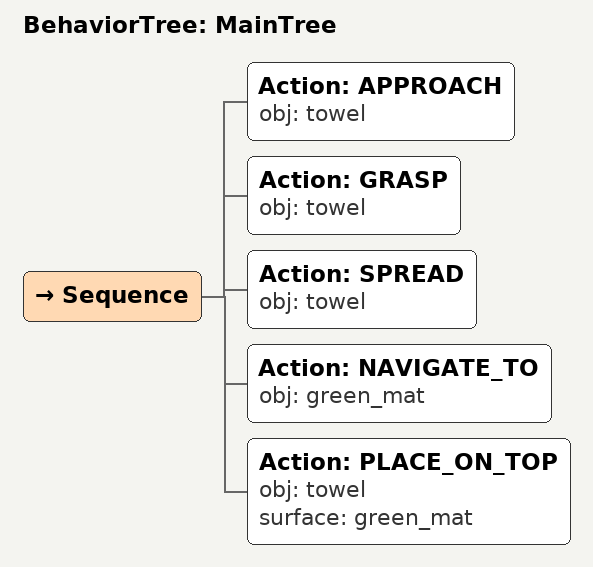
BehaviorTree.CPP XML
<root main_tree_to_execute="MainTree">
  <BehaviorTree ID="MainTree">
    <Sequence>
      <!-- Approach towel -->
      <Action ID="APPROACH" obj="towel" />
      <!-- Grasp towel -->
      <Action ID="GRASP" obj="towel" />
      <!-- Spread towel -->
      <Action ID="SPREAD" obj="towel" />
      <!-- Navigate to green_mat -->
      <Action ID="NAVIGATE_TO" obj="green_mat" />
      <!-- Place towel on green_mat -->
      <Action ID="PLACE_ON_TOP" obj="towel" surface="green_mat" />
    </Sequence>
  </BehaviorTree>
</root>
